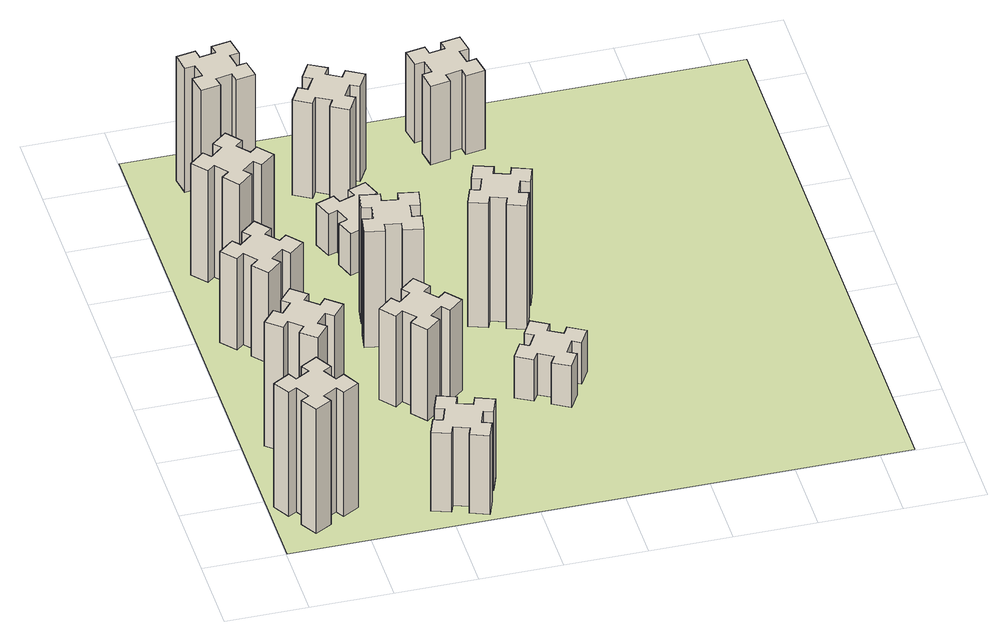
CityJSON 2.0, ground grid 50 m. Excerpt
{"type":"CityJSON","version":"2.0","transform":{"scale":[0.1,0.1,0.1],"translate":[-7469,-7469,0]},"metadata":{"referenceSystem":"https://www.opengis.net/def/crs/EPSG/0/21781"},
"CityObjects":{
"building1":{"type":"Building","attributes":{"class":"1000","function":"1000","usage":"1000","yearOfConstruction":2016,"roofType":"1000","measuredHeight":90,"storeysAboveGround":30,"storeysBelowGround":0},"geometry":[{"type":"Solid","lod":"1","boundaries":[[[[0,1,2,3,4,5,6,7,8,9,10,11,12,13,14,15,16,17,18,19]],[[17,16,20,21]],[[16,15,22,20]],[[15,14,23,22]],[[14,13,24,23]],[[13,12,25,24]],[[12,11,26,25]],[[11,10,27,26]],[[10,9,28,27]],[[9,8,29,28]],[[8,7,30,29]],[[7,6,31,30]],[[6,5,32,31]],[[5,4,33,32]],[[4,3,34,33]],[[3,2,35,34]],[[2,1,36,35]],[[1,0,37,36]],[[0,19,38,37]],[[19,18,39,38]],[[18,17,21,39]],[[24,25,26,27,28,29,30,31,32,33,34,35,36,37,38,39,21,20,22,23]]]]}]},
"building2":{"type":"Building","attributes":{"class":"1000","function":"1000","usage":"1000","yearOfConstruction":2016,"roofType":"1000","measuredHeight":90,"storeysAboveGround":30,"storeysBelowGround":0},"geometry":[{"type":"Solid","lod":"1","boundaries":[[[[40,41,42,43,44,45,46,47,48,49,50,51,52,53,54,55,56,57,58,59]],[[57,56,60,61]],[[56,55,62,60]],[[55,54,63,62]],[[54,53,64,63]],[[53,52,65,64]],[[52,51,66,65]],[[51,50,67,66]],[[50,49,68,67]],[[49,48,69,68]],[[48,47,70,69]],[[47,46,71,70]],[[46,45,72,71]],[[45,44,73,72]],[[44,43,74,73]],[[43,42,75,74]],[[42,41,76,75]],[[41,40,77,76]],[[40,59,78,77]],[[59,58,79,78]],[[58,57,61,79]],[[64,65,66,67,68,69,70,71,72,73,74,75,76,77,78,79,61,60,62,63]]]]}]},
"building3":{"type":"Building","attributes":{"class":"1000","function":"1000","usage":"1000","yearOfConstruction":2016,"roofType":"1000","measuredHeight":66,"storeysAboveGround":30,"storeysBelowGround":0},"geometry":[{"type":"Solid","lod":"1","boundaries":[[[[80,81,82,83,84,85,86,87,88,89,90,91,92,93,94,95,96,97,98,99]],[[97,96,100,101]],[[96,95,102,100]],[[95,94,103,102]],[[94,93,104,103]],[[93,92,105,104]],[[92,91,106,105]],[[91,90,107,106]],[[90,89,108,107]],[[89,88,109,108]],[[88,87,110,109]],[[87,86,111,110]],[[86,85,112,111]],[[85,84,113,112]],[[84,83,114,113]],[[83,82,115,114]],[[82,81,116,115]],[[81,80,117,116]],[[80,99,118,117]],[[99,98,119,118]],[[98,97,101,119]],[[104,105,106,107,108,109,110,111,112,113,114,115,116,117,118,119,101,100,102,103]]]]}]},
"building4":{"type":"Building","attributes":{"class":"1000","function":"1000","usage":"1000","yearOfConstruction":2016,"roofType":"1000","measuredHeight":81,"storeysAboveGround":30,"storeysBelowGround":0},"geometry":[{"type":"Solid","lod":"1","boundaries":[[[[120,121,122,123,124,125,126,127,128,129,130,131,132,133,134,135,136,137,138,139]],[[137,136,140,141]],[[136,135,142,140]],[[135,134,143,142]],[[134,133,144,143]],[[133,132,145,144]],[[132,131,146,145]],[[131,130,147,146]],[[130,129,148,147]],[[129,128,149,148]],[[128,127,150,149]],[[127,126,151,150]],[[126,125,152,151]],[[125,124,153,152]],[[124,123,154,153]],[[123,122,155,154]],[[122,121,156,155]],[[121,120,157,156]],[[120,139,158,157]],[[139,138,159,158]],[[138,137,141,159]],[[144,145,146,147,148,149,150,151,152,153,154,155,156,157,158,159,141,140,142,143]]]]}]},
"building5":{"type":"Building","attributes":{"class":"1000","function":"1000","usage":"1000","yearOfConstruction":2016,"roofType":"1000","measuredHeight":57,"storeysAboveGround":30,"storeysBelowGround":0},"geometry":[{"type":"Solid","lod":"1","boundaries":[[[[160,161,162,163,164,165,166,167,168,169,170,171,172,173,174,175,176,177,178,179]],[[177,176,180,181]],[[176,175,182,180]],[[175,174,183,182]],[[174,173,184,183]],[[173,172,185,184]],[[172,171,186,185]],[[171,170,187,186]],[[170,169,188,187]],[[169,168,189,188]],[[168,167,190,189]],[[167,166,191,190]],[[166,165,192,191]],[[165,164,193,192]],[[164,163,194,193]],[[163,162,195,194]],[[162,161,196,195]],[[161,160,197,196]],[[160,179,198,197]],[[179,178,199,198]],[[178,177,181,199]],[[184,185,186,187,188,189,190,191,192,193,194,195,196,197,198,199,181,180,182,183]]]]}]},
"building6":{"type":"Building","attributes":{"class":"1000","function":"1000","usage":"1000","yearOfConstruction":2016,"roofType":"1000","measuredHeight":90,"storeysAboveGround":30,"storeysBelowGround":0},"geometry":[{"type":"Solid","lod":"1","boundaries":[[[[200,201,202,203,204,205,206,207,208,209,210,211,212,213,214,215,216,217,218,219]],[[217,216,220,221]],[[216,215,222,220]],[[215,214,223,222]],[[214,213,224,223]],[[213,212,225,224]],[[212,211,226,225]],[[211,210,227,226]],[[210,209,228,227]],[[209,208,229,228]],[[208,207,230,229]],[[207,206,231,230]],[[206,205,232,231]],[[205,204,233,232]],[[204,203,234,233]],[[203,202,235,234]],[[202,201,236,235]],[[201,200,237,236]],[[200,219,238,237]],[[219,218,239,238]],[[218,217,221,239]],[[224,225,226,227,228,229,230,231,232,233,234,235,236,237,238,239,221,220,222,223]]]]}]},
"building7":{"type":"Building","attributes":{"class":"1000","function":"1000","usage":"1000","yearOfConstruction":2016,"roofType":"1000","measuredHeight":66,"storeysAboveGround":30,"storeysBelowGround":0},"geometry":[{"type":"Solid","lod":"1","boundaries":[[[[240,241,242,243,244,245,246,247,248,249,250,251,252,253,254,255,256,257,258,259]],[[257,256,260,261]],[[256,255,262,260]],[[255,254,263,262]],[[254,253,264,263]],[[253,252,265,264]],[[252,251,266,265]],[[251,250,267,266]],[[250,249,268,267]],[[249,248,269,268]],[[248,247,270,269]],[[247,246,271,270]],[[246,245,272,271]],[[245,244,273,272]],[[244,243,274,273]],[[243,242,275,274]],[[242,241,276,275]],[[241,240,277,276]],[[240,259,278,277]],[[259,258,279,278]],[[258,257,261,279]],[[264,265,266,267,268,269,270,271,272,273,274,275,276,277,278,279,261,260,262,263]]]]}]},
"building8":{"type":"Building","attributes":{"class":"1000","function":"1000","usage":"1000","yearOfConstruction":2016,"roofType":"1000","measuredHeight":84,"storeysAboveGround":30,"storeysBelowGround":0},"geometry":[{"type":"Solid","lod":"1","boundaries":[[[[280,281,282,283,284,285,286,287,288,289,290,291,292,293,294,295,296,297,298,299]],[[297,296,300,301]],[[296,295,302,300]],[[295,294,303,302]],[[294,293,304,303]],[[293,292,305,304]],[[292,291,306,305]],[[291,290,307,306]],[[290,289,308,307]],[[289,288,309,308]],[[288,287,310,309]],[[287,286,311,310]],[[286,285,312,311]],[[285,284,313,312]],[[284,283,314,313]],[[283,282,315,314]],[[282,281,316,315]],[[281,280,317,316]],[[280,299,318,317]],[[299,298,319,318]],[[298,297,301,319]],[[304,305,306,307,308,309,310,311,312,313,314,315,316,317,318,319,301,300,302,303]]]]}]},
"building9":{"type":"Building","attributes":{"class":"1000","function":"1000","usage":"1000","yearOfConstruction":2016,"roofType":"1000","measuredHeight":30,"storeysAboveGround":30,"storeysBelowGround":0},"geometry":[{"type":"Solid","lod":"1","boundaries":[[[[320,321,322,323,324,325,326,327,328,329,330,331,332,333,334,335,336,337,338,339]],[[337,336,340,341]],[[336,335,342,340]],[[335,334,343,342]],[[334,333,344,343]],[[333,332,345,344]],[[332,331,346,345]],[[331,330,347,346]],[[330,329,348,347]],[[329,328,349,348]],[[328,327,350,349]],[[327,326,351,350]],[[326,325,352,351]],[[325,324,353,352]],[[324,323,354,353]],[[323,322,355,354]],[[322,321,356,355]],[[321,320,357,356]],[[320,339,358,357]],[[339,338,359,358]],[[338,337,341,359]],[[344,345,346,347,348,349,350,351,352,353,354,355,356,357,358,359,341,340,342,343]]]]}]},
"building10":{"type":"Building","attributes":{"class":"1000","function":"1000","usage":"1000","yearOfConstruction":2016,"roofType":"1000","measuredHeight":69,"storeysAboveGround":30,"storeysBelowGround":0},"geometry":[{"type":"Solid","lod":"1","boundaries":[[[[360,361,362,363,364,365,366,367,368,369,370,371,372,373,374,375,376,377,378,379]],[[377,376,380,381]],[[376,375,382,380]],[[375,374,383,382]],[[374,373,384,383]],[[373,372,385,384]],[[372,371,386,385]],[[371,370,387,386]],[[370,369,388,387]],[[369,368,389,388]],[[368,367,390,389]],[[367,366,391,390]],[[366,365,392,391]],[[365,364,393,392]],[[364,363,394,393]],[[363,362,395,394]],[[362,361,396,395]],[[361,360,397,396]],[[360,379,398,397]],[[379,378,399,398]],[[378,377,381,399]],[[384,385,386,387,388,389,390,391,392,393,394,395,396,397,398,399,381,380,382,383]]]]}]},
"building11":{"type":"Building","attributes":{"class":"1000","function":"1000","usage":"1000","yearOfConstruction":2016,"roofType":"1000","measuredHeight":30,"storeysAboveGround":30,"storeysBelowGround":0},"geometry":[{"type":"Solid","lod":"1","boundaries":[[[[400,401,402,403,404,405,406,407,408,409,410,411,412,413,414,415,416,417,418,419]],[[417,416,420,421]],[[416,415,422,420]],[[415,414,423,422]],[[414,413,424,423]],[[413,412,425,424]],[[412,411,426,425]],[[411,410,427,426]],[[410,409,428,427]],[[409,408,429,428]],[[408,407,430,429]],[[407,406,431,430]],[[406,405,432,431]],[[405,404,433,432]],[[404,403,434,433]],[[403,402,435,434]],[[402,401,436,435]],[[401,400,437,436]],[[400,419,438,437]],[[419,418,439,438]],[[418,417,421,439]],[[424,425,426,427,428,429,430,431,432,433,434,435,436,437,438,439,421,420,422,423]]]]}]},
"building12":{"type":"Building","attributes":{"class":"1000","function":"1000","usage":"1000","yearOfConstruction":2016,"roofType":"1000","measuredHeight":90,"storeysAboveGround":30,"storeysBelowGround":0},"geometry":[{"type":"Solid","lod":"1","boundaries":[[[[440,441,442,443,444,445,446,447,448,449,450,451,452,453,454,455,456,457,458,459]],[[457,456,460,461]],[[456,455,462,460]],[[455,454,463,462]],[[454,453,464,463]],[[453,452,465,464]],[[452,451,466,465]],[[451,450,467,466]],[[450,449,468,467]],[[449,448,469,468]],[[448,447,470,469]],[[447,446,471,470]],[[446,445,472,471]],[[445,444,473,472]],[[444,443,474,473]],[[443,442,475,474]],[[442,441,476,475]],[[441,440,477,476]],[[440,459,478,477]],[[459,458,479,478]],[[458,457,461,479]],[[464,465,466,467,468,469,470,471,472,473,474,475,476,477,478,479,461,460,462,463]]]]}]},
"building13":{"type":"Building","attributes":{"class":"1000","function":"1000","usage":"1000","yearOfConstruction":2016,"roofType":"1000","measuredHeight":57,"storeysAboveGround":30,"storeysBelowGround":0},"geometry":[{"type":"Solid","lod":"1","boundaries":[[[[480,481,482,483,484,485,486,487,488,489,490,491,492,493,494,495,496,497,498,499]],[[497,496,500,501]],[[496,495,502,500]],[[495,494,503,502]],[[494,493,504,503]],[[493,492,505,504]],[[492,491,506,505]],[[491,490,507,506]],[[490,489,508,507]],[[489,488,509,508]],[[488,487,510,509]],[[487,486,511,510]],[[486,485,512,511]],[[485,484,513,512]],[[484,483,514,513]],[[483,482,515,514]],[[482,481,516,515]],[[481,480,517,516]],[[480,499,518,517]],[[499,498,519,518]],[[498,497,501,519]],[[504,505,506,507,508,509,510,511,512,513,514,515,516,517,518,519,501,500,502,503]]]]}]},
"landuse1":{"type":"LandUse","attributes":{"name":"plot1","function":"1010"},"geometry":[{"type":"MultiSurface","lod":"1","boundaries":[[[520,521,522,523]]]}]}
},
"vertices":[
[155,364,0],[205,277,0],[153,247,0],[213,143,0],[317,203,0],[287,255,0],[374,305,0],[404,253,0],[508,313,0],[448,417,0],[396,387,0],[346,474,0],[398,504,0],[338,608,0],[234,548,0],[264,496,0],[177,446,0],[147,498,0],[43,438,0],[103,334,0],[177,446,900],[147,498,900],[264,496,900],[234,548,900],[338,608,900],[398,504,900],[346,474,900],[396,387,900],[448,417,900],[508,313,900],[404,253,900],[374,305,900],[287,255,900],[317,203,900],[213,143,900],[153,247,900],[205,277,900],[155,364,900],[103,334,900],[43,438,900],
[484,1067,0],[408,1132,0],[446,1178,0],[354,1255,0],[277,1163,0],[323,1124,0],[259,1048,0],[213,1086,0],[136,994,0],[228,917,0],[266,963,0],[343,899,0],[304,853,0],[396,776,0],[473,868,0],[427,906,0],[492,983,0],[538,944,0],[615,1036,0],[523,1113,0],[492,983,900],[538,944,900],[427,906,900],[473,868,900],[396,776,900],[304,853,900],[343,899,900],[266,963,900],[228,917,900],[136,994,900],[213,1086,900],[259,1048,900],[323,1124,900],[277,1163,900],[354,1255,900],[446,1178,900],[408,1132,900],[484,1067,900],[523,1113,900],[615,1036,900],
[492,1988,0],[427,2064,0],[473,2103,0],[396,2195,0],[304,2118,0],[343,2072,0],[266,2007,0],[228,2053,0],[136,1976,0],[213,1884,0],[259,1923,0],[323,1846,0],[277,1808,0],[354,1716,0],[446,1793,0],[408,1839,0],[484,1903,0],[523,1857,0],[615,1934,0],[538,2026,0],[484,1903,660],[523,1857,660],[408,1839,660],[446,1793,660],[354,1716,660],[277,1808,660],[323,1846,660],[259,1923,660],[213,1884,660],[136,1976,660],[228,2053,660],[266,2007,660],[343,2072,660],[304,2118,660],[396,2195,660],[473,2103,660],[427,2064,660],[492,1988,660],[538,2026,660],[615,1934,660],
[343,2712,0],[266,2647,0],[228,2693,0],[136,2616,0],[213,2524,0],[259,2563,0],[323,2486,0],[277,2448,0],[354,2356,0],[446,2433,0],[408,2479,0],[484,2543,0],[523,2497,0],[615,2574,0],[538,2666,0],[492,2628,0],[427,2704,0],[473,2743,0],[396,2835,0],[304,2758,0],[427,2704,810],[473,2743,810],[492,2628,810],[538,2666,810],[615,2574,810],[523,2497,810],[484,2543,810],[408,2479,810],[446,2433,810],[354,2356,810],[277,2448,810],[323,2486,810],[259,2563,810],[213,2524,810],[136,2616,810],[228,2693,810],[266,2647,810],[343,2712,810],[304,2758,810],[396,2835,810],
[1029,360,0],[995,266,0],[939,287,0],[897,174,0],[1010,133,0],[1031,189,0],[1125,155,0],[1104,99,0],[1217,57,0],[1258,170,0],[1202,191,0],[1236,285,0],[1292,264,0],[1333,377,0],[1220,418,0],[1200,362,0],[1106,396,0],[1127,452,0],[1014,493,0],[973,380,0],[1106,396,570],[1127,452,570],[1200,362,570],[1220,418,570],[1333,377,570],[1292,264,570],[1236,285,570],[1202,191,570],[1258,170,570],[1217,57,570],[1104,99,570],[1125,155,570],[1031,189,570],[1010,133,570],[897,174,570],[939,287,570],[995,266,570],[1029,360,570],[973,380,570],[1014,493,570],
[592,3305,0],[575,3404,0],[634,3414,0],[613,3532,0],[495,3511,0],[505,3452,0],[407,3435,0],[397,3494,0],[278,3473,0],[299,3355,0],[358,3365,0],[376,3267,0],[317,3257,0],[337,3138,0],[456,3159,0],[445,3218,0],[544,3236,0],[554,3177,0],[672,3197,0],[651,3316,0],[544,3236,900],[554,3177,900],[445,3218,900],[456,3159,900],[337,3138,900],[317,3257,900],[376,3267,900],[358,3365,900],[299,3355,900],[278,3473,900],[397,3494,900],[407,3435,900],[505,3452,900],[495,3511,900],[613,3532,900],[634,3414,900],[575,3404,900],[592,3305,900],[651,3316,900],[672,3197,900],
[1083,1332,0],[1006,1267,0],[968,1313,0],[876,1236,0],[953,1144,0],[999,1183,0],[1063,1106,0],[1017,1068,0],[1094,976,0],[1186,1053,0],[1148,1099,0],[1224,1163,0],[1263,1117,0],[1355,1194,0],[1278,1286,0],[1232,1248,0],[1167,1324,0],[1213,1363,0],[1136,1455,0],[1044,1378,0],[1167,1324,660],[1213,1363,660],[1232,1248,660],[1278,1286,660],[1355,1194,660],[1263,1117,660],[1224,1163,660],[1148,1099,660],[1186,1053,660],[1094,976,660],[1017,1068,660],[1063,1106,660],[999,1183,660],[953,1144,660],[876,1236,660],[968,1313,660],[1006,1267,660],[1083,1332,660],[1044,1378,660],[1136,1455,660],
[1047,1756,0],[1145,1738,0],[1135,1679,0],[1253,1658,0],[1274,1777,0],[1215,1787,0],[1232,1885,0],[1291,1875,0],[1312,1993,0],[1194,2014,0],[1184,1955,0],[1085,1972,0],[1096,2031,0],[977,2052,0],[957,1934,0],[1016,1924,0],[998,1825,0],[939,1836,0],[918,1717,0],[1037,1697,0],[998,1825,840],[939,1836,840],[1016,1924,840],[957,1934,840],[977,2052,840],[1096,2031,840],[1085,1972,840],[1184,1955,840],[1194,2014,840],[1312,1993,840],[1291,1875,840],[1232,1885,840],[1215,1787,840],[1274,1777,840],[1253,1658,840],[1135,1679,840],[1145,1738,840],[1047,1756,840],[1037,1697,840],[918,1717,840],
[1106,2475,0],[1200,2509,0],[1220,2453,0],[1333,2494,0],[1292,2607,0],[1236,2586,0],[1202,2680,0],[1258,2700,0],[1217,2813,0],[1104,2772,0],[1125,2716,0],[1031,2682,0],[1010,2738,0],[897,2697,0],[939,2584,0],[995,2605,0],[1029,2511,0],[973,2490,0],[1014,2377,0],[1127,2419,0],[1029,2511,300],[973,2490,300],[995,2605,300],[939,2584,300],[897,2697,300],[1010,2738,300],[1031,2682,300],[1125,2716,300],[1104,2772,300],[1217,2813,300],[1258,2700,300],[1202,2680,300],[1236,2586,300],[1292,2607,300],[1333,2494,300],[1220,2453,300],[1200,2509,300],[1106,2475,300],[1127,2419,300],[1014,2377,300],
[1186,3137,0],[1236,3224,0],[1288,3194,0],[1348,3298,0],[1244,3358,0],[1214,3306,0],[1127,3356,0],[1157,3408,0],[1053,3468,0],[993,3364,0],[1045,3334,0],[995,3247,0],[943,3277,0],[883,3173,0],[987,3113,0],[1017,3165,0],[1104,3115,0],[1074,3063,0],[1178,3003,0],[1238,3107,0],[1104,3115,690],[1074,3063,690],[1017,3165,690],[987,3113,690],[883,3173,690],[943,3277,690],[995,3247,690],[1045,3334,690],[993,3364,690],[1053,3468,690],[1157,3408,690],[1127,3356,690],[1214,3306,690],[1244,3358,690],[1348,3298,690],[1288,3194,690],[1236,3224,690],[1186,3137,690],[1238,3107,690],[1178,3003,690],
[1757,1045,0],[1844,995,0],[1814,943,0],[1918,883,0],[1978,987,0],[1926,1017,0],[1976,1104,0],[2028,1074,0],[2088,1178,0],[1984,1238,0],[1954,1186,0],[1867,1236,0],[1897,1288,0],[1793,1348,0],[1733,1244,0],[1785,1214,0],[1735,1127,0],[1683,1157,0],[1623,1053,0],[1727,993,0],[1735,1127,300],[1683,1157,300],[1785,1214,300],[1733,1244,300],[1793,1348,300],[1897,1288,300],[1867,1236,300],[1954,1186,300],[1984,1238,300],[2088,1178,300],[2028,1074,300],[1976,1104,300],[1926,1017,300],[1978,987,300],[1918,883,300],[1814,943,300],[1844,995,300],[1757,1045,300],[1727,993,300],[1623,1053,300],
[1669,1940,0],[1635,1846,0],[1579,1867,0],[1537,1754,0],[1650,1713,0],[1671,1769,0],[1765,1735,0],[1744,1679,0],[1857,1637,0],[1898,1750,0],[1842,1771,0],[1876,1865,0],[1932,1844,0],[1973,1957,0],[1860,1998,0],[1840,1942,0],[1746,1976,0],[1767,2032,0],[1654,2073,0],[1613,1960,0],[1746,1976,900],[1767,2032,900],[1840,1942,900],[1860,1998,900],[1973,1957,900],[1932,1844,900],[1876,1865,900],[1842,1771,900],[1898,1750,900],[1857,1637,900],[1744,1679,900],[1765,1735,900],[1671,1769,900],[1650,1713,900],[1537,1754,900],[1579,1867,900],[1635,1846,900],[1669,1940,900],[1613,1960,900],[1654,2073,900],
[1738,3465,0],[1756,3367,0],[1697,3357,0],[1717,3238,0],[1836,3259,0],[1825,3318,0],[1924,3336,0],[1934,3277,0],[2052,3297,0],[2031,3416,0],[1972,3405,0],[1955,3504,0],[2014,3514,0],[1993,3632,0],[1875,3611,0],[1885,3552,0],[1787,3535,0],[1777,3594,0],[1658,3573,0],[1679,3455,0],[1787,3535,570],[1777,3594,570],[1885,3552,570],[1875,3611,570],[1993,3632,570],[2014,3514,570],[1955,3504,570],[1972,3405,570],[2031,3416,570],[2052,3297,570],[1934,3277,570],[1924,3336,570],[1825,3318,570],[1836,3259,570],[1717,3238,570],[1697,3357,570],[1756,3367,570],[1738,3465,570],[1679,3455,570],[1658,3573,570],
[5,3705,0],[3705,3705,0],[3705,5,0],[5,5,0]
]}
